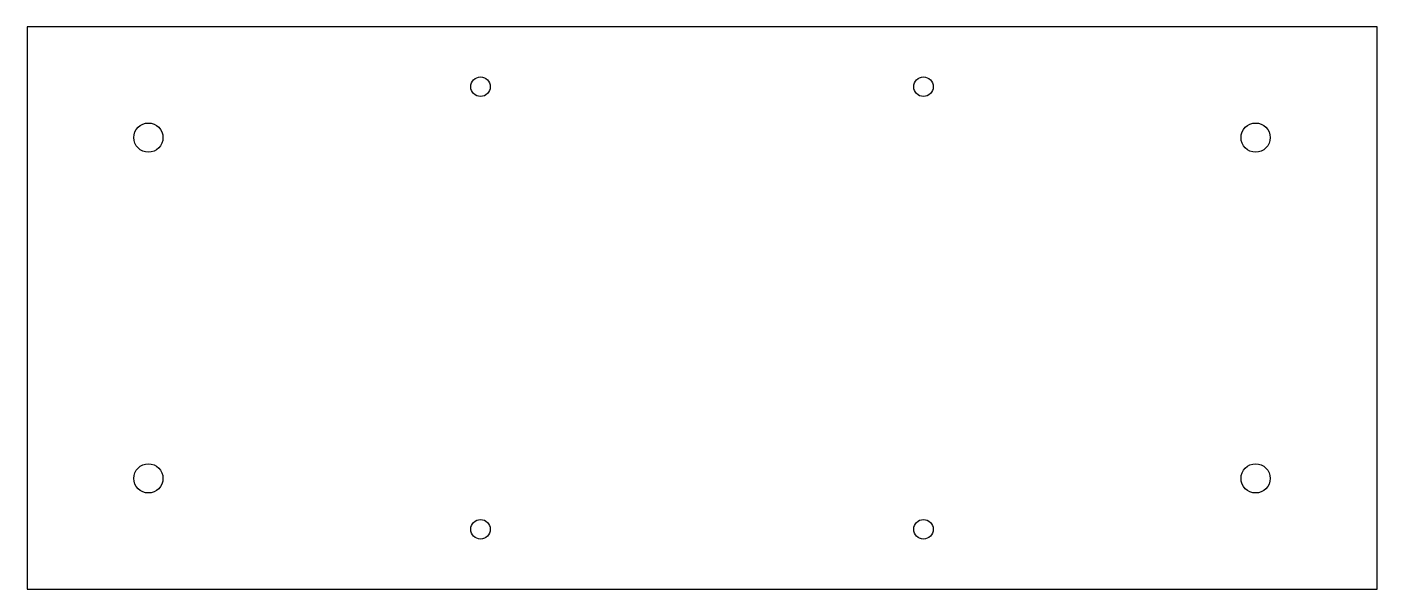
# Model space of a CAD drawing. Header units: millimetres. Extents: x 0 to 305, y 0 to 127.
import ezdxf

# ---------------------------------------------------------------- set-up
doc = ezdxf.new("R2010")
doc.units = ezdxf.units.MM

msp = doc.modelspace()

# ---------------------------------------------------------------- linework, layer by layer
msp.add_lwpolyline([(0, 0), (304.8, 0), (304.8, 127), (0, 127)], close=True)
for centre, radius in [((102.4, 113.5), 2.2), ((202.4, 113.5), 2.2), ((27.4, 102), 3.3), ((277.4, 102), 3.3), ((27.4, 25), 3.3), ((277.4, 25), 3.3), ((102.4, 13.5), 2.2), ((202.4, 13.5), 2.2)]:
    msp.add_circle(centre, radius)

doc.saveas('drawing.dxf')
